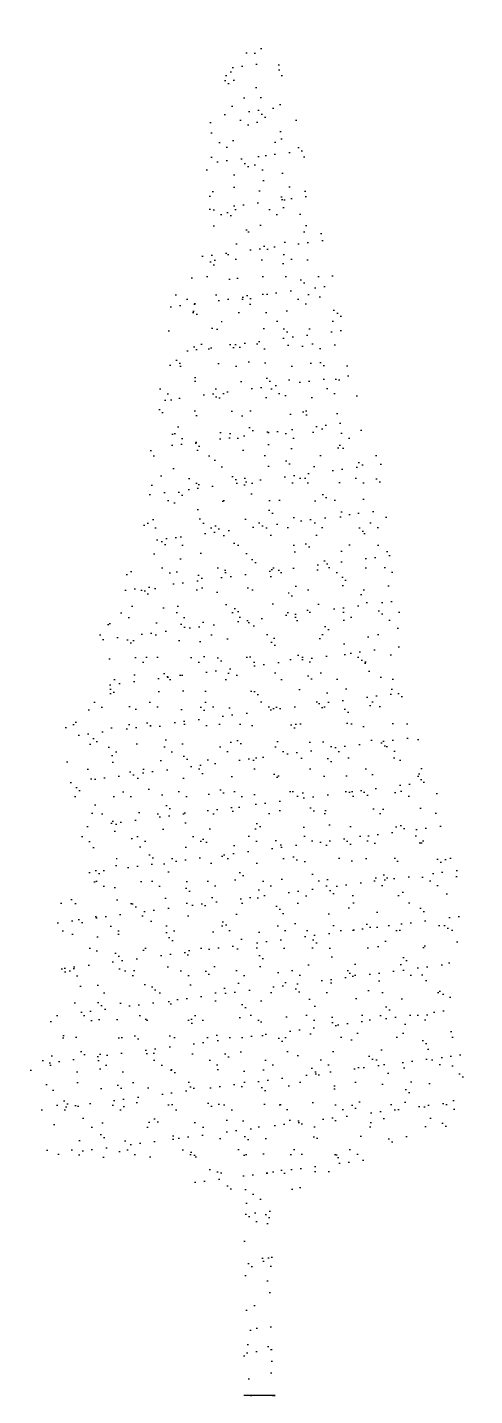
# Model space of a CAD drawing. Header units: metres. Extents: x -2.6 to 2.1, y 0 to 14.5.
import ezdxf

# ---------------------------------------------------------------- set-up
doc = ezdxf.new("R2010")
doc.units = ezdxf.units.M

msp = doc.modelspace()

# ---------------------------------------------------------------- hatches: boundary and pattern name
h = msp.add_hatch()
h.set_pattern_fill('AR-SAND', color=256, scale=0.007461, style=0)
h.set_pattern_definition([(37.5, (-20.9638, 17.76593), (-0.0119374, 0.3651394), [0, -0.288045, 0, -0.3221556, 0, -0.3079428]), (7.5, (-20.9638, 17.76593), (0.3353785, 0.534806), [0, -0.1553927, 0, -0.2596195, 0, -0.0994892]), (327.5, (-21.1969, 17.76593), (0.5901404, 0.0010722), [0, -0.0947516, 0, -0.341106, 0, -0.4453327]), (317.5, (-21.1969, 17.76593), (0.569671, 0.166322), [0, -0.0473758, 0, -0.223614, 0, -0.2558294])])
h.paths.add_polyline_path([(-0.176, 1.937), (-1.075, 2.386), (-2.478, 2.591), (-2.607, 3.766), (-2.35, 4.001), (-2.265, 5.711), (-2.008, 5.391), (-2.307, 7.271), (-1.923, 7.357), (-1.794, 8.425), (-1.474, 8.853), (-1.021, 12.024), (-0.918, 11.716), (-0.597, 14.045), (-0.084, 14.516), (0.301, 13.511), (0.451, 12.314), (0.541, 12.378), (0.942, 10.37), (1.156, 9.942), (1.519, 7.079), (1.691, 6.886), (1.819, 5.989), (2.054, 5.732), (1.904, 4.066), (2.139, 3.724), (1.947, 2.89), (0.723, 2.386)])
h = msp.add_hatch()
h.set_pattern_fill('AR-SAND', color=256, scale=0.007461, style=0)
h.paths.add_polyline_path([(0.024, 1.989), (-0.308, 1.989), (-0.308, 0), (0.024, 0)])

# ---------------------------------------------------------------- linework, layer by layer
for p, q in [((0.024, 0), (-0.308, 0)), ((0, 0), (0.024, 0))]:
    msp.add_line(p, q)

doc.saveas('drawing.dxf')
